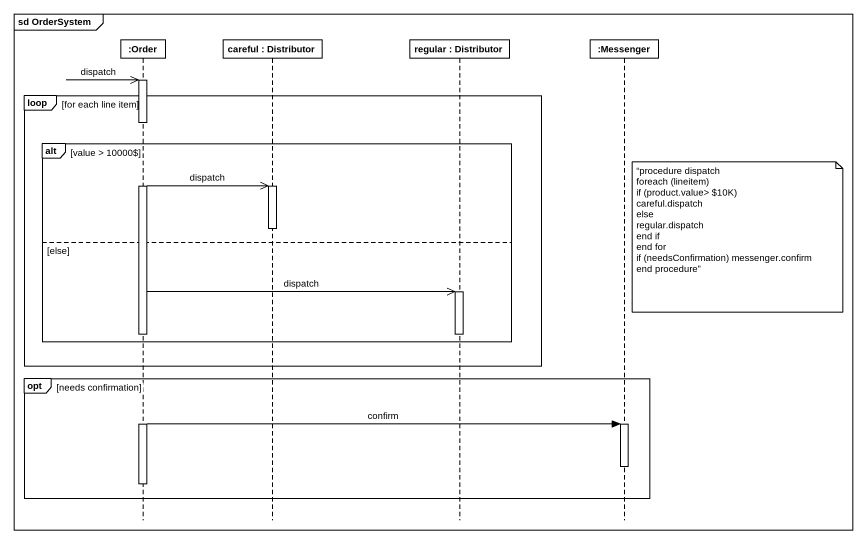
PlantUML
@startuml
mainframe sd OrderSystem
hide footbox
participant ":Order" as Order
participant "careful : Distributor" as careful
participant "regular : Distributor" as regular
participant ":Messenger" as Messenger

Order ->> Order : dispatch
activate Order
loop for each line item
  alt value > 10000$
    Order ->> careful : dispatch
    activate careful
    deactivate careful
    note right of Messenger
      “procedure dispatch
      foreach (lineitem)
      if (product.value> ~$10K)
      careful.dispatch
      else
      regular.dispatch
      end if
      end for
      if (needsConfirmation) messenger.confirm
      end procedure”
    end note
  else else
    Order ->> regular : dispatch
    activate regular
    deactivate regular
  end
end
opt needs confirmation
  Order -> Messenger : confirm
  activate Messenger
  deactivate Messenger
  deactivate Order
end
@enduml
